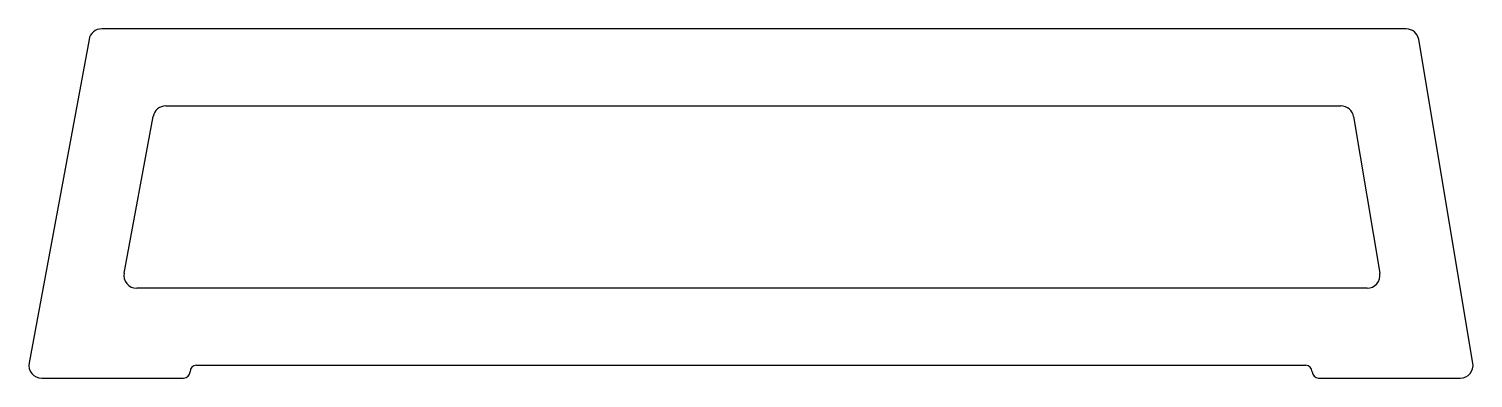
# Model space of a CAD drawing. Extents: x 2.3 to 30.9, y 2.7 to 9.6.
import ezdxf

# ---------------------------------------------------------------- set-up
doc = ezdxf.new("R2010")
doc.units = 0
doc.layers.get('0').update_dxf_attribs({"linetype": 'CONTINUOUS'})

msp = doc.modelspace()

# ---------------------------------------------------------------- linework, layer by layer
for p, q in [((29.563, 9.571), (3.757, 9.571)), ((3.508, 9.363), (2.321, 2.962)), ((30.885, 2.958), (29.813, 9.359)), ((5.025, 8.047), (28.273, 8.047)), ((4.201, 4.74), (4.775, 7.839)), ((28.523, 7.835), (29.042, 4.736)), ((28.791, 4.44), (4.451, 4.44)), ((5.632, 2.916), (27.577, 2.916)), ((2.571, 2.662), (5.378, 2.662)), ((27.831, 2.662), (30.634, 2.662))]:
    msp.add_line(p, q)
for centre, radius, start, end in [((3.757, 9.317), 0.254, 90, 169.5), ((29.563, 9.317), 0.254, 9.5, 90), ((5.025, 7.793), 0.254, 90, 169.5), ((28.273, 7.793), 0.254, 9.5, 90), ((4.451, 4.694), 0.254, 169.5, 270), ((28.791, 4.694), 0.254, 270, 9.5), ((2.571, 2.916), 0.254, 169.5, 270), ((5.632, 2.789), 0.127, 90, 180), ((27.577, 2.789), 0.127, 0, 90), ((30.634, 2.916), 0.254, 270, 9.5), ((5.378, 2.789), 0.127, 270, 360), ((27.831, 2.789), 0.127, 180, 270)]:
    msp.add_arc(centre, radius, start, end)

doc.saveas('drawing.dxf')
